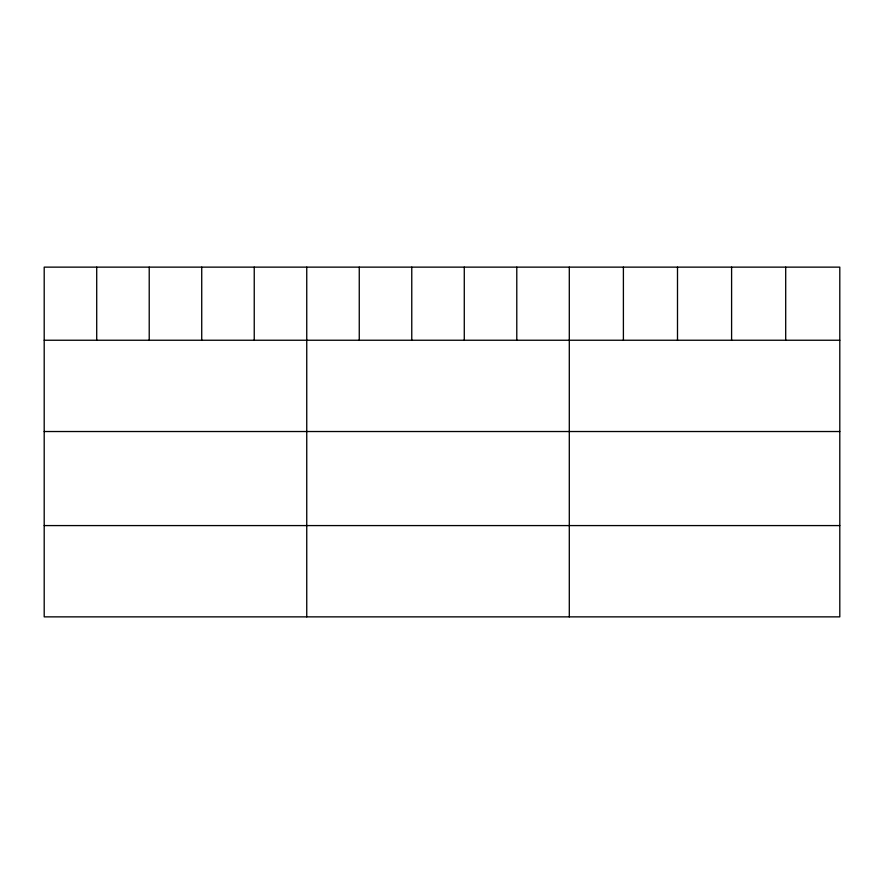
<?xml version="1.0" encoding="UTF-8"?>
<svg xmlns="http://www.w3.org/2000/svg" width="884" height="884" viewBox="0 0 884 884"><rect width="100%" height="100%" fill="white"/><g stroke="black" fill="none" stroke-linecap="round" stroke-linejoin="round"><path stroke-width="1.33" d="M839.8 340.241L839.8 616.866L44.2 616.866L44.2 267.134L839.8 267.134L839.8 340.241L44.2 340.241M44.2 431.525L839.8 431.525M44.2 525.582L839.8 525.582M785.699 267.134L785.699 340.241M731.598 267.134L731.598 340.241M677.498 267.134L677.498 340.241M623.397 267.134L623.397 340.241M569.296 267.134L569.296 616.866M516.786 267.134L516.786 340.241M464.277 267.134L464.277 340.241M411.767 267.134L411.767 340.241M359.258 267.134L359.258 340.241M306.748 267.134L306.748 616.866M254.238 267.134L254.238 340.241M201.729 267.134L201.729 340.241M149.219 267.134L149.219 340.241M96.71 267.134L96.71 340.241"/></g></svg>
